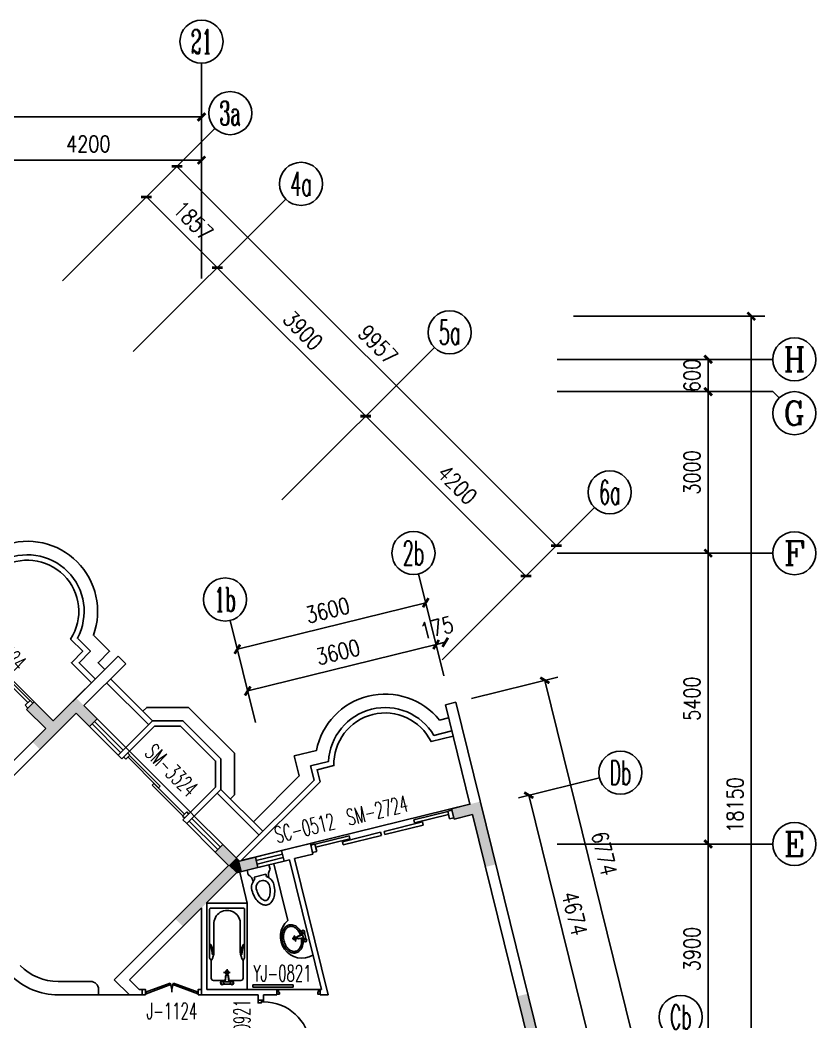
# Model space of a CAD drawing. Header units: millimetres. Extents: x 1419 to 57277, y 397 to 33224.
# Drawn here: x 42510 to 57277, y 14620 to 33224 of the extents above; entities that cross this region are included whole.
import ezdxf
from ezdxf.enums import TextEntityAlignment as Align

# ---------------------------------------------------------------- set-up
doc = ezdxf.new("R2010")
doc.units = ezdxf.units.MM
for name, color, linetype in [('AXIS', 3, 'Continuous'), ('AXIS_TEXT', 7, 'Continuous'), ('COLM', 1, 'Continuous'), ('GROUND', 2, 'Continuous'), ('PUB_WINDW', 7, 'Continuous'), ('STAIR', 2, 'Continuous'), ('WALL', 255, 'Continuous'), ('WC', 4, 'Continuous'), ('WINDOW', 2, 'Continuous'), ('WINDOW_TEXT', 7, 'Continuous')]:
    doc.layers.add(name, color=color, linetype=linetype)
doc.styles.add('_TXT', font='SIMPLEX.shx', dxfattribs={"width": 0.6})
doc.styles.add('COMPLEX', font='COMPLEX')
doc.styles.add('DIM_FONT', font='SIMPLEX', dxfattribs={"width": 0.8})
doc.styles.add('ROMANS', font='romans.shx', dxfattribs={"width": 0.7})
doc.styles.add('SIMPLEX', font='SIMPLEX.SHX')
doc.dimstyles.new('AXIS', dxfattribs={"dimtxt": 300, "dimasz": 1, "dimexe": 250, "dimexo": 300, "dimgap": 0.09, "dimtad": 1, "dimdec": 0, "dimzin": 0, "dimdsep": 46, "dimtxsty": 'DIM_FONT', "dimblk": '_DIMX', "dimcen": 0.09, "dimse1": 1, "dimse2": 1, "dimclrt": 7, "dimadec": 0, "dimazin": 0, "dimtfac": 1, "dimtdec": 0, "dimtix": 1, "dimtmove": 2, "dimatfit": 3, "dimldrblk": '_DIMX', "dimfxl": 1, "dimtolj": 1, "dimtzin": 0, "dimarcsym": 0})
doc.dimstyles.new('DIMN', dxfattribs={"dimtxt": 300, "dimasz": 1, "dimexe": 250, "dimexo": 300, "dimgap": 0.09, "dimtad": 1, "dimdec": 0, "dimzin": 0, "dimdsep": 46, "dimtxsty": 'DIM_FONT', "dimblk": '_DIMX', "dimcen": 0.09, "dimclrt": 7, "dimadec": 0, "dimazin": 0, "dimtfac": 1, "dimtdec": 0, "dimtix": 1, "dimtmove": 2, "dimatfit": 3, "dimldrblk": '_DIMX', "dimfxl": 1, "dimtolj": 1, "dimtzin": 0, "dimarcsym": 0})

# ---------------------------------------------------------------- blocks, each defined once
blk = doc.blocks.new('_DIMX')
at = {"const_width": 50}
blk.add_lwpolyline([(-70, -70), (70, 70)], dxfattribs=at)
blk = doc.blocks.new('*D74')
at = {"color": 0, "linetype": 'ByBlock', "transparency": 16777216}
for p, q in [((165600, 14000), (165600, 16950)), ((194800, 14000), (194800, 16950)), ((194799, 16700), (165601, 16700))]:
    blk.add_line(p, q, dxfattribs=at)
at = {"layer": 'DEFPOINTS', "color": 0, "linetype": 'ByBlock', "transparency": 16777216}
for p in [(165600, 16700), (165600, 13700), (194800, 13700)]:
    blk.add_point(p, dxfattribs=at)
at = {"color": 0, "linetype": 'ByBlock', "transparency": 16777216, "rotation": 180}
blk.add_blockref('_DIMX', (165600, 16700), dxfattribs=at)
at = {"color": 0, "linetype": 'ByBlock', "transparency": 16777216}
blk.add_blockref('_DIMX', (194800, 16700), dxfattribs=at)
at = {"color": 7, "linetype": 'ByBlock', "transparency": 16777216, "insert": (180200, 17000), "char_height": 300, "attachment_point": 5, "style": 'DIM_FONT'}
blk.add_mtext('\\A1;29200', dxfattribs=at)
blk = doc.blocks.new('*D44')
at = {"color": 0, "linetype": 'ByBlock', "transparency": 16777216}
for p, q in [((201700, 13000), (205250, 13000)), ((205000, 12999), (205000, -5149)), ((201700, -5150), (205250, -5150))]:
    blk.add_line(p, q, dxfattribs=at)
at = {"layer": 'DEFPOINTS', "color": 0, "linetype": 'ByBlock', "transparency": 16777216}
for p in [(201400, 13000), (201400, -5150), (205000, -5150)]:
    blk.add_point(p, dxfattribs=at)
at = {"color": 0, "linetype": 'ByBlock', "transparency": 16777216}
for p, rotation in [((205000, 13000), 90), ((205000, -5150), 270)]:
    blk.add_blockref('_DIMX', p, dxfattribs=dict(at, rotation=rotation))
at = {"color": 7, "linetype": 'ByBlock', "transparency": 16777216, "insert": (204700, 3925), "char_height": 300, "attachment_point": 5, "rotation": 90, "style": 'DIM_FONT'}
blk.add_mtext('\\A1;18150', dxfattribs=at)
blk = doc.blocks.new('*D39')
at = {"color": 0, "linetype": 'ByBlock', "transparency": 16777216}
blk.add_line((204200, 8599), (204200, 3201), dxfattribs=at)
at = {"layer": 'DEFPOINTS', "color": 0, "linetype": 'ByBlock', "transparency": 16777216}
for p in [(201400, 8600), (201400, 3200), (204200, 3200)]:
    blk.add_point(p, dxfattribs=at)
at = {"color": 0, "linetype": 'ByBlock', "transparency": 16777216}
for p, rotation in [((204200, 8600), 90), ((204200, 3200), 270)]:
    blk.add_blockref('_DIMX', p, dxfattribs=dict(at, rotation=rotation))
at = {"color": 7, "linetype": 'ByBlock', "transparency": 16777216, "insert": (203900, 5900), "char_height": 300, "attachment_point": 5, "rotation": 90, "style": 'DIM_FONT'}
blk.add_mtext('\\A1;5400', dxfattribs=at)
blk = doc.blocks.new('*D38')
at = {"color": 0, "linetype": 'ByBlock', "transparency": 16777216}
blk.add_line((200818, 8176), (197849, 11144), dxfattribs=at)
at = {"layer": 'DEFPOINTS', "color": 0, "linetype": 'ByBlock', "transparency": 16777216}
for p in [(197848, 11145), (196293, 9589), (199263, 6620)]:
    blk.add_point(p, dxfattribs=at)
at = {"color": 0, "linetype": 'ByBlock', "transparency": 16777216}
for p, rotation in [((197848, 11145), 134.9999999999997), ((200818, 8175), 314.9999999999998)]:
    blk.add_blockref('_DIMX', p, dxfattribs=dict(at, rotation=rotation))
at = {"color": 7, "linetype": 'ByBlock', "transparency": 16777216, "insert": (199545, 9872), "char_height": 300, "attachment_point": 5, "rotation": 315, "style": 'DIM_FONT'}
blk.add_mtext('\\A1;4200', dxfattribs=at)
blk = doc.blocks.new('*D37')
at = {"color": 0, "linetype": 'ByBlock', "transparency": 16777216}
blk.add_line((201383, 8742), (194344, 15781), dxfattribs=at)
at = {"layer": 'DEFPOINTS', "color": 0, "linetype": 'ByBlock', "transparency": 16777216}
for p in [(194343, 15782), (192222, 13660), (199263, 6620)]:
    blk.add_point(p, dxfattribs=at)
at = {"color": 0, "linetype": 'ByBlock', "transparency": 16777216}
for p, rotation in [((194343, 15782), 134.9999999999996), ((201384, 8741), 314.9999999999996)]:
    blk.add_blockref('_DIMX', p, dxfattribs=dict(at, rotation=rotation))
at = {"color": 7, "linetype": 'ByBlock', "transparency": 16777216, "insert": (198076, 12473), "char_height": 300, "attachment_point": 5, "rotation": 315, "style": 'DIM_FONT'}
blk.add_mtext('\\A1;9957', dxfattribs=at)
blk = doc.blocks.new('_A8JZH')
for p, q in [((-0.467, -0.056), (-0.467, -1.021)), ((-0.467, -0.056), (-0.417, -0.056)), ((-0.417, -0.056), (-0.417, -1.021)), ((-0.467, -1.021), (-0.417, -1.021))]:
    blk.add_line(p, q)
for points in [[(-0.5, -0.056), (-0.5, 0.056), (-0.444, 0.056), (-0.444, -0.006), (-0.467, -0.006), (-0.467, -0.056)], [(0.5, -0.056), (0.5, 0.056), (0.444, 0.056), (0.444, -0.011), (0.467, -0.011), (0.467, -0.056)]]:
    blk.add_lwpolyline(points, close=True)
at = {"color": 15}
blk.add_arc((-0.5, -0.056), 0.967, 274.9454, 0, dxfattribs=at)
blk = doc.blocks.new('_E4EQG')
at = {"color": 0, "linetype": 'ByBlock'}
for p, q in [((-210, 0), (-210, -84)), ((-210, 0), (210, 0)), ((210, -84), (210, 0)), ((112, -154), (-112, -154)), ((-112, -154), (-112, -200.359908)), ((112, -154), (112, -200.359908))]:
    blk.add_line(p, q, dxfattribs=at)
for points in [[(-210, -378, 0.063415), (-192.901436, -512.271956, 0.076468), (-148.492428, -615.587868, 0.107136), (-74.53782, -691.54246, 0.147373), (0, -714, 0.147373), (74.53782, -691.54246, 0.107136), (148.492428, -615.587868, 0.076468), (192.901436, -512.271956, 0.063415), (210, -378, 0.063415)], [(-126, -378, 0.063415), (-111.582296, -491.219764, 0.076468), (-77.260568, -571.06798, 0.107136), (-28.133448, -621.523672, 0.147373), (0, -630, 0.147373), (28.133448, -621.523672, 0.107136), (77.260568, -571.06798, 0.076468), (111.582296, -491.219764, 0.063415), (126, -378, 0.063415)]]:
    blk.add_lwpolyline(points, format="xyb", dxfattribs=at)
for centre, radius, start, end in [((-338.333324, -224), 189.919576, 358.337841, 47.489553), ((338.333324, -224), 189.919576, 132.510447, 181.662159), ((0, -378), 210, 122.230953, 180), ((0, -378), 126, 0, 180), ((0, -378), 210, 0, 57.769047)]:
    blk.add_arc(centre, radius, start, end, dxfattribs=at)
at = {"style": 'ROMANS', "width": 0.6, "flags": 9}
for tag in ['YSIZE', 'XSIZE']:
    blk.add_attdef(tag, (0, 0), '', height=400, rotation=0.5, dxfattribs=at)
blk = doc.blocks.new('_E9UKO')
for p, q in [((-60, 197), (60, 197)), ((-60, 155), (60, 155)), ((59, 0), (-54, 0)), ((-25, 62), (-35, 155)), ((-20, 63), (-30, 155)), ((0, -52), (0, 49)), ((20, 63), (30, 155)), ((25, 62), (35, 155))]:
    blk.add_line(p, q)
for points in [[(-34, 147, 0.047489), (-104, 134, 0.082314), (-186, 94, 0.106842), (-247, 28, 0.13438), (-267, -45, 0.13438), (-247, -117, 0.106842), (-186, -183, 0.082314), (-104, -223, 0.07067), (0, -238, 0.07067), (104, -223, 0.082314), (186, -183, 0.106842), (247, -117, 0.13438), (267, -45, 0.13438)], [(-31, 117, 0.047962), (-95, 105, 0.082314), (-169, 70, 0.106842), (-222, 13, 0.13438), (-237, -45, 0.13438), (-222, -102, 0.106842), (-169, -159, 0.082314), (-95, -194, 0.07067), (0, -208, 0.07067), (95, -194, 0.082314), (169, -159, 0.106842), (222, -102, 0.13438), (237, -45, 0.13438)], [(237, -45, 0.13438), (222, 13, 0.106842), (169, 70, 0.082314), (95, 105, 0.047923), (31, 117, 0.048274)], [(267, -45, 0.13438), (247, 28, 0.106842), (186, 94, 0.082314), (104, 134, 0.047453), (34, 147, 0.048274)]]:
    blk.add_lwpolyline(points, format="xyb")
for centre, radius in [((-81, 176), 30.2), ((-81, 176), 23.5), ((81, 176), 30.2), ((81, 176), 23.5), ((0, 0), 29.7)]:
    blk.add_circle(centre, radius)
for radius in [24.8, 19.8]:
    blk.add_arc((0, 63), radius, 180, 0)
at = {"style": 'DIM_FONT', "width": 0.8, "flags": 9}
for tag in ['XSIZE', 'YSIZE']:
    blk.add_attdef(tag, (0, 0), '', height=0.5, dxfattribs=at)
blk = doc.blocks.new('_A2FPW')
for p, q in [((-0.4697, 0.0268), (-0.5, 0.0268)), ((-0.4697, 0.0268), (-0.4697, -0.0268)), ((-0.4697, 0.0253), (-0.2292, 0.0253)), ((-0.4697, 0.0031), (-0.2292, 0.0031)), ((-0.2292, 0.0031), (-0.2292, 0.0253)), ((0.2292, 0.0031), (0.2292, 0.0253)), ((0.4697, 0.0253), (0.2292, 0.0253)), ((0.4697, 0.0031), (0.2292, 0.0031)), ((0.4697, 0.0268), (0.5, 0.0268)), ((0.4697, 0.0268), (0.4697, -0.0268)), ((-0.4697, -0.0268), (-0.5, -0.0268)), ((-0.0125, -0.0031), (-0.2833, -0.0031)), ((-0.2833, -0.0253), (-0.2833, -0.0031)), ((-0.0125, -0.0253), (-0.2833, -0.0253)), ((-0.0125, -0.0253), (-0.0125, -0.0031)), ((0.0125, -0.0031), (0.2833, -0.0031)), ((0.0125, -0.0253), (0.0125, -0.0031)), ((0.0125, -0.0253), (0.2833, -0.0253)), ((0.2833, -0.0253), (0.2833, -0.0031)), ((0.4697, -0.0268), (0.5, -0.0268))]:
    blk.add_line(p, q)
blk = doc.blocks.new('_WBLK')
for p, q in [((-0.5, 0.5), (0.5, 0.5)), ((0.5, 0.167), (-0.5, 0.167)), ((0.5, -0.167), (-0.5, -0.167)), ((-0.5, -0.5), (0.5, -0.5))]:
    blk.add_line(p, q)
at = {"style": 'SIMPLEX', "flags": 9}
blk.add_attdef('A', text='', height=1, dxfattribs=at).set_placement((0, 1.5), align=Align.MIDDLE)
blk = doc.blocks.new('*D36')
at = {"color": 0, "linetype": 'ByBlock', "transparency": 16777216}
blk.add_line((204200, 3199), (204200, -699), dxfattribs=at)
at = {"layer": 'DEFPOINTS', "color": 0, "linetype": 'ByBlock', "transparency": 16777216}
for p in [(201400, 3200), (201400, -700), (204200, -700)]:
    blk.add_point(p, dxfattribs=at)
at = {"color": 0, "linetype": 'ByBlock', "transparency": 16777216}
for p, rotation in [((204200, 3200), 90), ((204200, -700), 270)]:
    blk.add_blockref('_DIMX', p, dxfattribs=dict(at, rotation=rotation))
at = {"color": 7, "linetype": 'ByBlock', "transparency": 16777216, "insert": (203900, 1250), "char_height": 300, "attachment_point": 5, "rotation": 90, "style": 'DIM_FONT'}
blk.add_mtext('\\A1;3900', dxfattribs=at)
blk = doc.blocks.new('*D35')
at = {"color": 0, "linetype": 'ByBlock', "transparency": 16777216}
for p, q in [((199811, 5904), (201413, 6300)), ((201170, 6239), (202793, -336)), ((201434, -672), (203036, -277))]:
    blk.add_line(p, q, dxfattribs=at)
at = {"layer": 'DEFPOINTS', "color": 0, "linetype": 'ByBlock', "transparency": 16777216}
for p in [(199519, 5833), (202793, -336), (201143, -744)]:
    blk.add_point(p, dxfattribs=at)
at = {"color": 0, "linetype": 'ByBlock', "transparency": 16777216}
for p, rotation in [((201170, 6240), 103.8666614045667), ((202793, -336), 283.8666614045666)]:
    blk.add_blockref('_DIMX', p, dxfattribs=dict(at, rotation=rotation))
at = {"color": 7, "linetype": 'ByBlock', "transparency": 16777216, "insert": (202273, 3024), "char_height": 300, "attachment_point": 5, "rotation": 283.8667, "style": 'DIM_FONT'}
blk.add_mtext('\\A1;6774', dxfattribs=at)
blk = doc.blocks.new('*D34')
at = {"color": 0, "linetype": 'ByBlock', "transparency": 16777216}
blk.add_line((200873, 4106), (201992, -430), dxfattribs=at)
at = {"layer": 'DEFPOINTS', "color": 0, "linetype": 'ByBlock', "transparency": 16777216}
for p in [(200678, 4059), (201798, -479), (201993, -431)]:
    blk.add_point(p, dxfattribs=at)
at = {"color": 0, "linetype": 'ByBlock', "transparency": 16777216}
for p, rotation in [((200872, 4107), 103.8666614045667), ((201993, -431), 283.8666614045666)]:
    blk.add_blockref('_DIMX', p, dxfattribs=dict(at, rotation=rotation))
at = {"color": 7, "linetype": 'ByBlock', "transparency": 16777216, "insert": (201724, 1910), "char_height": 300, "attachment_point": 5, "rotation": 283.8667, "style": 'DIM_FONT'}
blk.add_mtext('\\A1;4674', dxfattribs=at)
blk = doc.blocks.new('_AXISO')
blk.add_circle((0, 0), 0.5)
at = {"layer": 'AXIS_TEXT', "style": 'COMPLEX', "width": 1.041667}
blk.add_attdef('A', text='', height=0.56, dxfattribs=at).set_placement((-0.25, -0.28), (0.25, -0.28), align=Align.FIT)
blk = doc.blocks.new('*D32')
at = {"color": 0, "linetype": 'ByBlock', "transparency": 16777216}
blk.add_line((197848, 11146), (195091, 13902), dxfattribs=at)
at = {"layer": 'DEFPOINTS', "color": 0, "linetype": 'ByBlock', "transparency": 16777216}
for p in [(195091, 13903), (193535, 12347), (196293, 9589)]:
    blk.add_point(p, dxfattribs=at)
at = {"color": 0, "linetype": 'ByBlock', "transparency": 16777216}
for p, rotation in [((195091, 13903), 134.9999999999999), ((197848, 11145), 314.9999999999998)]:
    blk.add_blockref('_DIMX', p, dxfattribs=dict(at, rotation=rotation))
at = {"color": 7, "linetype": 'ByBlock', "transparency": 16777216, "insert": (196682, 12736), "char_height": 300, "attachment_point": 5, "rotation": 315, "style": 'DIM_FONT'}
blk.add_mtext('\\A1;3900', dxfattribs=at)
blk = doc.blocks.new('*D31')
at = {"color": 0, "linetype": 'ByBlock', "transparency": 16777216}
blk.add_line((194799, 15900), (190601, 15900), dxfattribs=at)
at = {"layer": 'DEFPOINTS', "color": 0, "linetype": 'ByBlock', "transparency": 16777216}
for p in [(190600, 15900), (190600, 13700), (194800, 13700)]:
    blk.add_point(p, dxfattribs=at)
at = {"color": 0, "linetype": 'ByBlock', "transparency": 16777216, "rotation": 180}
blk.add_blockref('_DIMX', (190600, 15900), dxfattribs=at)
at = {"color": 0, "linetype": 'ByBlock', "transparency": 16777216}
blk.add_blockref('_DIMX', (194800, 15900), dxfattribs=at)
at = {"color": 7, "linetype": 'ByBlock', "transparency": 16777216, "insert": (192700, 16200), "char_height": 300, "attachment_point": 5, "style": 'DIM_FONT'}
blk.add_mtext('\\A1;4200', dxfattribs=at)
blk = doc.blocks.new('*D30')
at = {"color": 0, "linetype": 'ByBlock', "transparency": 16777216}
for p, q in [((204200, 12201), (204200, 12202)), ((204200, 12200), (204200, 11600)), ((204200, 11599), (204200, 11598))]:
    blk.add_line(p, q, dxfattribs=at)
at = {"layer": 'DEFPOINTS', "color": 0, "linetype": 'ByBlock', "transparency": 16777216}
for p in [(201400, 12200), (201400, 11600), (204200, 11600)]:
    blk.add_point(p, dxfattribs=at)
at = {"color": 0, "linetype": 'ByBlock', "transparency": 16777216}
for p, rotation in [((204200, 12200), 270), ((204200, 11600), 90)]:
    blk.add_blockref('_DIMX', p, dxfattribs=dict(at, rotation=rotation))
at = {"color": 7, "linetype": 'ByBlock', "transparency": 16777216, "insert": (203900, 11900), "char_height": 300, "attachment_point": 5, "rotation": 90, "style": 'DIM_FONT'}
blk.add_mtext('\\A1;600', dxfattribs=at)
blk = doc.blocks.new('*D29')
at = {"color": 0, "linetype": 'ByBlock', "transparency": 16777216}
blk.add_line((204200, 11599), (204200, 8601), dxfattribs=at)
at = {"layer": 'DEFPOINTS', "color": 0, "linetype": 'ByBlock', "transparency": 16777216}
for p in [(201400, 11600), (201400, 8600), (204200, 8600)]:
    blk.add_point(p, dxfattribs=at)
at = {"color": 0, "linetype": 'ByBlock', "transparency": 16777216}
for p, rotation in [((204200, 11600), 90), ((204200, 8600), 270)]:
    blk.add_blockref('_DIMX', p, dxfattribs=dict(at, rotation=rotation))
at = {"color": 7, "linetype": 'ByBlock', "transparency": 16777216, "insert": (203900, 10100), "char_height": 300, "attachment_point": 5, "rotation": 90, "style": 'DIM_FONT'}
blk.add_mtext('\\A1;3000', dxfattribs=at)
blk = doc.blocks.new('_E24RWQ')
for p, q in [((373, 374), (373, 262)), ((308, 316), (433, 316)), ((348, 247), (336, 144)), ((353, 246), (341, 144)), ((397, 246), (409, 144)), ((402, 247), (414, 144)), ((441, 144), (309, 144)), ((441, 97), (309, 97))]:
    blk.add_line(p, q)
for points in [[(0, 20), (0, 1580, -0.414214), (20, 1600), (730, 1600, -0.414214), (750, 1580), (750, 20, -0.414214), (730, 0), (20, 0, -0.414214)], [(62, 832), (72, 832, -0.162374), (112, 654), (100, 654, 0.062737)], [(688, 832), (678, 832, 0.162374), (638, 654), (650, 654, -0.062737)]]:
    blk.add_lwpolyline(points, format="xyb", close=True)
for points in [[(80, 540, -0.082476), (50, 589), (50, 1492, -0.414214), (70, 1512), (680, 1512, -0.414214), (700, 1492), (700, 589, -0.082476), (670, 540)], [(130, 700), (130, 1207, -1.063902), (620, 1207), (620, 700, 0.151369), (670, 540), (670, 208, -0.414214), (630, 168), (411, 168, -0.434788)], [(339, 168), (120, 168, -0.414214), (80, 208), (80, 540, 0.151369), (130, 700)]]:
    blk.add_lwpolyline(points, format="xyb")
for centre, radius in [((373, 316), 33), ((285, 120), 33.5), ((285, 120), 26.1), ((465, 120), 33.5), ((465, 120), 26.1)]:
    blk.add_circle(centre, radius)
for radius in [27.5, 22]:
    blk.add_arc((375, 246), radius, 0, 180)
at = {"style": 'DIM_FONT', "width": 0.8, "flags": 9}
for tag in ['XSIZE', 'YSIZE']:
    blk.add_attdef(tag, (0, 0), '', height=0.5, dxfattribs=at)
blk = doc.blocks.new('_A10ZRS')
for p, q in [((-1.058, -0.119), (-0.125, -0.119)), ((-1.058, -0.169), (-1.058, -0.119)), ((-1.058, -0.169), (-0.125, -0.169)), ((-0.125, -0.169), (-0.125, -0.119))]:
    blk.add_line(p, q)
for points in [[(-0.467, 0.006), (-0.467, -0.044), (-0.5, -0.044), (-0.5, 0.044), (-0.444, 0.044), (-0.444, 0.006)], [(0.467, -0.044), (0.5, -0.044), (0.5, 0.044), (0.444, 0.044), (0.444, 0), (0.467, 0)]]:
    blk.add_lwpolyline(points, close=True)
blk = doc.blocks.new('_A7AQI')
for p, q in [((-0.027, 0.152), (-0.445, 0)), ((-0.436, -0.026), (-0.445, 0)), ((-0.018, 0.127), (-0.436, -0.026)), ((-0.018, 0.127), (-0.027, 0.152)), ((0.018, 0.127), (0.027, 0.152)), ((0.018, 0.127), (0.436, -0.026)), ((0.027, 0.152), (0.445, 0)), ((0.436, -0.026), (0.445, 0))]:
    blk.add_line(p, q)
for points in [[(-0.5, 0.045), (-0.445, 0.045), (-0.445, -0.045), (-0.5, -0.045)], [(0.5, 0.045), (0.445, 0.045), (0.445, -0.045), (0.5, -0.045)]]:
    blk.add_lwpolyline(points, close=True)
for centre, start, end in [((-0.445, 0), 0, 20), ((0.445, 0), 160, 180)]:
    blk.add_arc(centre, 0.445, start, end)
blk = doc.blocks.new('*D28')
at = {"color": 0, "linetype": 'ByBlock', "transparency": 16777216}
blk.add_line((199151, 6904), (195658, 6042), dxfattribs=at)
at = {"layer": 'DEFPOINTS', "color": 0, "linetype": 'ByBlock', "transparency": 16777216}
for p in [(199296, 6322), (195657, 6042), (195800, 5459)]:
    blk.add_point(p, dxfattribs=at)
at = {"color": 0, "linetype": 'ByBlock', "transparency": 16777216}
for p, rotation in [((199152, 6905), 13.86666140456659), ((195657, 6042), 193.8666614045666)]:
    blk.add_blockref('_DIMX', p, dxfattribs=dict(at, rotation=rotation))
at = {"color": 7, "linetype": 'ByBlock', "transparency": 16777216, "insert": (197332, 6764), "char_height": 300, "attachment_point": 5, "rotation": 13.8667, "style": 'DIM_FONT'}
blk.add_mtext('\\A1;3600', dxfattribs=at)
blk = doc.blocks.new('*D27')
at = {"color": 0, "linetype": 'ByBlock', "transparency": 16777216}
blk.add_line((198959, 7681), (195466, 6819), dxfattribs=at)
at = {"layer": 'DEFPOINTS', "color": 0, "linetype": 'ByBlock', "transparency": 16777216}
for p in [(195465, 6818), (199296, 6322), (195800, 5459)]:
    blk.add_point(p, dxfattribs=at)
at = {"color": 0, "linetype": 'ByBlock', "transparency": 16777216}
for p, rotation in [((198960, 7681), 13.86666140456659), ((195465, 6818), 193.8666614045666)]:
    blk.add_blockref('_DIMX', p, dxfattribs=dict(at, rotation=rotation))
at = {"color": 7, "linetype": 'ByBlock', "transparency": 16777216, "insert": (197141, 7541), "char_height": 300, "attachment_point": 5, "rotation": 13.8667, "style": 'DIM_FONT'}
blk.add_mtext('\\A1;3600', dxfattribs=at)
blk = doc.blocks.new('_AXISO2')
blk.add_line((0.354, 0.146), (0.5, 0))
blk.add_circle((0, 0.5), 0.5)
at = {"layer": 'AXIS_TEXT', "style": 'COMPLEX', "width": 1.041667}
blk.add_attdef('A', text='', height=0.56, dxfattribs=at).set_placement((-0.25, 0.22), (0.25, 0.22), align=Align.FIT)
blk = doc.blocks.new('_A4MFG')
for p, q in [((-0.4697, 0.0268), (-0.5, 0.0268)), ((-0.4697, 0.0268), (-0.4697, -0.0268)), ((-0.4697, 0.0253), (-0.2292, 0.0253)), ((-0.4697, 0.0031), (-0.2292, 0.0031)), ((-0.2292, 0.0031), (-0.2292, 0.0253)), ((0.2292, 0.0031), (0.2292, 0.0253)), ((0.4697, 0.0253), (0.2292, 0.0253)), ((0.4697, 0.0031), (0.2292, 0.0031)), ((0.4697, 0.0268), (0.5, 0.0268)), ((0.4697, 0.0268), (0.4697, -0.0268)), ((-0.4697, -0.0268), (-0.5, -0.0268)), ((-0.0125, -0.0031), (-0.2833, -0.0031)), ((-0.2833, -0.0253), (-0.2833, -0.0031)), ((-0.0125, -0.0253), (-0.2833, -0.0253)), ((-0.0125, -0.0253), (-0.0125, -0.0031)), ((0.0125, -0.0031), (0.2833, -0.0031)), ((0.0125, -0.0253), (0.0125, -0.0031)), ((0.0125, -0.0253), (0.2833, -0.0253)), ((0.2833, -0.0253), (0.2833, -0.0031)), ((0.4697, -0.0268), (0.5, -0.0268))]:
    blk.add_line(p, q)
blk = doc.blocks.new('*D81')
at = {"color": 0, "linetype": 'ByBlock', "transparency": 16777216}
blk.add_line((195090, 13903), (193778, 15215), dxfattribs=at)
at = {"layer": 'DEFPOINTS', "color": 0, "linetype": 'ByBlock', "transparency": 16777216}
for p in [(193777, 15216), (192222, 13660), (193535, 12347)]:
    blk.add_point(p, dxfattribs=at)
at = {"color": 0, "linetype": 'ByBlock', "transparency": 16777216}
for p, rotation in [((193777, 15216), 134.9999999999999), ((195091, 13903), 314.9999999999998)]:
    blk.add_blockref('_DIMX', p, dxfattribs=dict(at, rotation=rotation))
at = {"color": 7, "linetype": 'ByBlock', "transparency": 16777216, "insert": (194646, 14772), "char_height": 300, "attachment_point": 5, "rotation": 315, "style": 'DIM_FONT'}
blk.add_mtext('\\A1;1857', dxfattribs=at)
blk = doc.blocks.new('*D86')
at = {"color": 0, "linetype": 'ByBlock', "transparency": 16777216}
for p, q in [((199151, 6904), (199150, 6904)), ((199322, 6946), (199152, 6905)), ((199323, 6947), (199324, 6947))]:
    blk.add_line(p, q, dxfattribs=at)
at = {"layer": 'DEFPOINTS', "color": 0, "linetype": 'ByBlock', "transparency": 16777216}
for p in [(199152, 6905), (199465, 6364), (199296, 6322)]:
    blk.add_point(p, dxfattribs=at)
at = {"color": 0, "linetype": 'ByBlock', "transparency": 16777216}
for p, rotation in [((199152, 6905), 13.86666140456992), ((199322, 6946), 193.8666614045699)]:
    blk.add_blockref('_DIMX', p, dxfattribs=dict(at, rotation=rotation))
at = {"color": 7, "linetype": 'ByBlock', "transparency": 16777216, "insert": (199165, 7217), "char_height": 300, "attachment_point": 5, "rotation": 13.8667, "style": 'DIM_FONT'}
blk.add_mtext('\\A1;175', dxfattribs=at)
blk = doc.blocks.new('_A3NVC')
for p, q in [((-0.467, 0.033), (-0.5, 0.033)), ((-0.467, -0.033), (-0.467, 0.033)), ((-0.467, 0.029), (0.038, 0.029)), ((-0.467, 0.002), (0.038, 0.002)), ((0.038, 0.002), (0.038, 0.029)), ((0.467, -0.033), (0.467, 0.033)), ((0.467, 0.033), (0.5, 0.033)), ((-0.467, -0.033), (-0.5, -0.033)), ((0.467, -0.002), (-0.038, -0.002)), ((-0.038, -0.002), (-0.038, -0.029)), ((0.467, -0.029), (-0.038, -0.029)), ((0.467, -0.033), (0.5, -0.033))]:
    blk.add_line(p, q)
blk = doc.blocks.new('1T4F62')
at = {"layer": 'AXIS'}
for p, q in [((29100, 4000), (29100, 0)), ((29350.1, 2788.9), (26521.7, -39.5)), ((30663.4, 1475.6), (27835, -1352.9)), ((33421.2, -1282.1), (30592.7, -4110.6)), ((39700, -1500), (35700, -1500)), ((39700, -2100), (35700, -2100)), ((36391, -4252), (33562.6, -7080.4)), ((39700, -5100), (35700, -5100)), ((33128.2, -5484.8), (33595.6, -7378)), ((29633.1, -6347.6), (30100.5, -8240.8)), ((36483.1, -9269.9), (34978.3, -9641.4)), ((39700, -10500), (35700, -10500))]:
    blk.add_line(p, q, dxfattribs=at)
at = {"layer": 'COLM'}
for points in [[(26774.4, -7787.5), (26915.8, -7928.9), (25961.2, -8600.7), (26102.6, -8742.1)], [(26208.7, -8353.2), (26350.1, -8211.8), (25855.1, -7999.7), (25996.5, -7858.2)], [(27021.8, -8317.9), (27163.3, -8176.4), (26774.4, -8070.4), (26915.8, -7928.9)], [(33740.8, -9843.8), (33788.7, -10038), (34080.6, -9760), (34128.5, -9954.1)], [(34274.7, -9712), (34080.6, -9760), (34562.3, -10877.1), (34368.2, -10925)], [(29355.3, -10651.3), (29602.8, -10898.8), (29496.7, -10509.9), (29744.2, -10757.4)], [(29676, -10967), (29802.8, -10816), (29602.8, -10898.8), (29744.2, -10757.4)], [(30100.1, -10742.6), (30148, -10936.8), (29802.8, -10816), (29850.7, -11010.1)], [(28612.8, -11888.7), (28754.3, -12030.2), (29602.8, -10898.8), (29749.2, -11035.2)], [(29749.2, -11035.2), (29850.7, -11010.1), (29676, -10967), (29802.8, -10816)], [(35155.3, -13278.9), (34961.1, -13326.8), (35442.8, -14443.9), (35248.7, -14491.9)]]:
    blk.add_solid(points, dxfattribs=at)
at = {"layer": 'GROUND'}
blk.add_line((31300, -13200), (30500, -13200), dxfattribs=at)
at = {"layer": 'STAIR'}
for points in [[(25000, -4528.2), (25428.8, -4957, -0.6367145), (27094.6, -6622.9), (27393.1, -6921.3), (27180.9, -7133.5), (27304.7, -7257.2)], [(25000, -4881.8), (25373.4, -5255.2, -0.745356), (26796.4, -6678.2), (27039.5, -6921.3), (26827.4, -7133.5), (27127.9, -7434)], [(30062.4, -10085.6), (30912.5, -9235.5), (30821.1, -8865.1), (31230.9, -8763.9, -0.6367145), (33518.1, -8199.3), (33685.1, -8158.1)], [(29744.2, -10757.4), (31189.1, -9312.5), (31123.7, -9047.9), (31457.5, -8965.5, -0.745356), (33411.3, -8483.2), (33745, -8400.8)]]:
    blk.add_lwpolyline(points, format="xyb", dxfattribs=at)
for points in [[(25000, -5023.2), (25357.5, -5380.7, -0.8075729), (26670.9, -6694.1), (26898.1, -6921.3), (26686, -7133.5), (27057.2, -7504.7), (26350.1, -8211.8), (23733.8, -5595.5), (24129.3, -5200), (25000, -5200)], [(29835, -10808), (31299.7, -9343.3), (31244.8, -9121), (31556.7, -9044, -0.8075729), (33360, -8598.8), (33769, -8497.9), (34080.6, -9760)]]:
    blk.add_lwpolyline(points, format="xyb", close=True, dxfattribs=at)
for points in [[(28011.8, -8035), (28085, -7961.8), (28857.8, -7961.8), (29711.4, -8815.3), (29711.4, -9588.1), (29638.1, -9661.4)], [(27693.6, -8706.8), (28188.6, -8211.8), (28754.3, -8211.8), (29461.4, -8918.9), (29461.4, -9484.6), (28966.4, -9979.6)], [(27764.3, -8777.5), (28230, -8311.8), (28712.8, -8311.8), (29361.4, -8960.3), (29361.4, -9443.2), (28895.7, -9908.8)]]:
    blk.add_lwpolyline(points, dxfattribs=at)
at = {"layer": 'WALL'}
for p, q in [((27552.2, -7009.7), (26350.1, -8211.8)), ((27693.6, -7151.1), (27552.2, -7009.7)), ((26915.8, -7928.9), (27693.6, -7151.1)), ((25855.1, -7999.7), (25996.5, -7858.2)), ((26350.1, -8211.8), (25996.5, -7858.2)), ((27163.3, -8176.4), (26915.8, -7928.9)), ((33625.2, -7915.3), (33819.4, -7867.4)), ((34080.6, -9760), (33625.2, -7915.3)), ((35442.8, -14443.9), (33819.4, -7867.4)), ((21100, -13744.7), (26774.4, -8070.4)), ((25855.1, -7999.7), (26208.7, -8353.2)), ((26774.4, -8070.4), (27021.8, -8317.9)), ((27021.8, -8317.9), (27163.3, -8176.4)), ((26208.7, -8353.2), (21471.1, -13090.8)), ((33740.8, -9843.8), (34080.6, -9760)), ((33788.7, -10038), (33740.8, -9843.8)), ((33788.7, -10038), (34128.5, -9954.1)), ((35200.7, -14297.7), (34128.5, -9954.1)), ((29355.3, -10651.3), (29496.7, -10509.9)), ((29802.8, -10816), (29496.7, -10509.9)), ((30585.5, -10622.8), (31119.5, -10490.9)), ((31167.4, -10685.1), (31119.5, -10490.9)), ((29355.3, -10651.3), (29602.8, -10898.8)), ((29802.8, -10816), (30100.1, -10742.6)), ((30148, -10936.8), (30100.1, -10742.6)), ((30633.4, -10816.9), (30585.5, -10622.8)), ((30827.6, -10769), (31167.4, -10685.1)), ((31452.4, -13300), (30827.6, -10769)), ((29602.8, -10898.8), (27481.5, -13020.1)), ((29749.2, -11035.2), (30148, -10936.8)), ((30633.4, -10816.9), (30730.5, -10793)), ((31324.7, -13200), (30730.5, -10793)), ((29200, -11584.4), (29749.2, -11035.2)), ((27764.3, -13020.1), (29100, -11684.4)), ((29100, -11684.4), (29100, -13200)), ((29200, -13200), (29200, -11584.4)), ((27481.5, -13020.1), (27761.3, -13300)), ((27944.2, -13200), (27764.3, -13020.1)), ((28000, -13200), (27944.2, -13200)), ((28000, -13200), (28000, -13300)), ((29100, -13200), (29100, -13300)), ((30500, -13200), (29200, -13200)), ((30500, -13300), (30500, -13200)), ((31324.7, -13200), (31300, -13200)), ((31300, -13300), (31300, -13200)), ((27761.3, -13300), (28000, -13300)), ((29100, -13300), (30150, -13300)), ((30150, -13300), (30150, -13400)), ((30250, -13400), (30250, -13300)), ((30500, -13300), (30250, -13300)), ((31452.4, -13300), (31300, -13300)), ((30150, -13400), (30250, -13400))]:
    blk.add_line(p, q, dxfattribs=at)
at = {"layer": 'WC'}
for p, q in [((29950, -11595.1), (29808.2, -11020.6)), ((29950, -11620), (29950, -11595.1))]:
    blk.add_line(p, q, dxfattribs=at)
blk.add_lwpolyline([(30439.3, -10864.9), (30699.2, -11918, 0.9106189), (31167.3, -12562.5, 0.9106189)], format="xyb", dxfattribs=at)
at = {"layer": 'WINDOW'}
for p, q in [((28188.6, -8211.8), (27410.7, -7434)), ((28117.9, -8282.5), (27340, -7504.7)), ((27693.6, -8706.8), (27552.2, -8848.2)), ((27764.3, -8777.5), (27693.6, -8706.8)), ((27552.2, -8848.2), (27622.9, -8918.9)), ((27622.9, -8918.9), (27764.3, -8777.5)), ((27764.3, -8777.5), (28895.7, -9908.8)), ((29461.4, -9484.6), (30239.2, -10262.4)), ((29390.6, -9555.3), (30168.5, -10333.1)), ((28754.3, -10050.3), (28895.7, -9908.8)), ((28966.4, -9979.6), (28825, -10121)), ((28966.4, -9979.6), (28895.7, -9908.8)), ((28754.3, -10050.3), (28825, -10121)), ((26440.6, -13050), (27040.6, -13050)), ((27190.6, -13200), (27190.6, -13300)), ((26440.6, -13300), (27761.3, -13300))]:
    blk.add_line(p, q, dxfattribs=at)
for centre, radius, start, end in [((26440.6, -12050), 1000, 225, 270), ((26440.6, -12050), 1250, 225, 270), ((27040.6, -13200), 150, 360, 90)]:
    blk.add_arc(centre, radius, start, end, dxfattribs=at)
at = {"layer": 'AXIS'}
ref = blk.add_blockref('_AXISO', (29100, 4400), dxfattribs=dict(at, xscale=800.0000000000003, yscale=800.0000000000003, zscale=800.0000000000003))
ref.add_attrib('A', '21', dxfattribs={"layer": '0', "color": 7, "height": 448, "style": 'COMPLEX', "width": 0.646552}).set_placement((28900, 4176), (29300, 4176), align=Align.FIT)
ref = blk.add_blockref('_AXISO', (29632.9, 3071.8), dxfattribs=dict(at, xscale=800.0000000000003, yscale=800.0000000000003, zscale=800.0000000000003))
ref.add_attrib('A', '3a', dxfattribs={"layer": '0', "color": 7, "height": 448, "style": 'COMPLEX', "width": 0.551471}).set_placement((29432.9, 2847.8), (29832.9, 2847.8), align=Align.FIT)
ref = blk.add_blockref('_AXISO', (30946.3, 1758.4), dxfattribs=dict(at, xscale=800.0000000000003, yscale=800.0000000000003, zscale=800.0000000000003))
ref.add_attrib('A', '4a', dxfattribs={"layer": '0', "color": 7, "height": 448, "style": 'COMPLEX', "width": 0.520833}).set_placement((30746.3, 1534.4), (31146.3, 1534.4), align=Align.FIT)
ref = blk.add_blockref('_AXISO', (33704, -999.3), dxfattribs=dict(at, xscale=800.0000000000003, yscale=800.0000000000003, zscale=800.0000000000003))
ref.add_attrib('A', '5a', dxfattribs={"layer": '0', "color": 7, "height": 448, "style": 'COMPLEX', "width": 0.535714}).set_placement((33504, -1223.3), (33904, -1223.3), align=Align.FIT)
ref = blk.add_blockref('_AXISO', (40100, -1500), dxfattribs=dict(at, xscale=800.0000000000003, yscale=800.0000000000003, zscale=800.0000000000003))
ref.add_attrib('A', 'H', dxfattribs={"layer": '0', "color": 7, "height": 448, "style": 'COMPLEX', "width": 0.9375}).set_placement((39900, -1724), (40300, -1724), align=Align.FIT)
ref = blk.add_blockref('_AXISO2', (40100, -2100), dxfattribs=dict(at, xscale=800.0000000000003, yscale=800.0000000000003, zscale=800.0000000000003, rotation=180))
ref.add_attrib('A', 'G', dxfattribs={"layer": '0', "color": 7, "height": 448, "style": 'COMPLEX', "width": 1.041667}).set_placement((39900, -2724), (40300, -2724), align=Align.FIT)
ref = blk.add_blockref('_AXISO', (36673.8, -3969.1), dxfattribs=dict(at, xscale=800.0000000000003, yscale=800.0000000000003, zscale=800.0000000000003))
ref.add_attrib('A', '6a', dxfattribs={"layer": '0', "color": 7, "height": 448, "style": 'COMPLEX', "width": 0.535714}).set_placement((36473.8, -4193.1), (36873.8, -4193.1), align=Align.FIT)
ref = blk.add_blockref('_AXISO', (33032.4, -5096.5), dxfattribs=dict(at, xscale=800, yscale=800, zscale=800))
ref.add_attrib('A', '2b', dxfattribs={"layer": '0', "color": 7, "height": 448, "style": 'COMPLEX', "width": 0.520833}).set_placement((32832.4, -5320.5), (33232.4, -5320.5), align=Align.FIT)
ref = blk.add_blockref('_AXISO', (40100, -5100), dxfattribs=dict(at, xscale=800.0000000000003, yscale=800.0000000000003, zscale=800.0000000000003))
ref.add_attrib('A', 'F', dxfattribs={"layer": '0', "color": 7, "height": 448, "style": 'COMPLEX', "width": 1.171875}).set_placement((39900, -5324), (40300, -5324), align=Align.FIT)
ref = blk.add_blockref('_AXISO', (29537.3, -5959.2), dxfattribs=dict(at, xscale=800, yscale=800, zscale=800))
ref.add_attrib('A', '1b', dxfattribs={"layer": '0', "color": 7, "height": 448, "style": 'COMPLEX', "width": 0.604839}).set_placement((29337.3, -6183.2), (29737.3, -6183.2), align=Align.FIT)
ref = blk.add_blockref('_AXISO', (36871.5, -9174), dxfattribs=dict(at, xscale=800.0000000000003, yscale=800.0000000000003, zscale=800.0000000000003))
ref.add_attrib('A', 'Db', dxfattribs={"layer": '0', "color": 7, "height": 448, "style": 'COMPLEX', "width": 0.493421}).set_placement((36671.5, -9398), (37071.5, -9398), align=Align.FIT)
ref = blk.add_blockref('_AXISO', (40100, -10500), dxfattribs=dict(at, xscale=800.0000000000003, yscale=800.0000000000003, zscale=800.0000000000003))
ref.add_attrib('A', 'E', dxfattribs={"layer": '0', "color": 7, "height": 448, "style": 'COMPLEX', "width": 1.171875}).set_placement((39900, -10724), (40300, -10724), align=Align.FIT)
ref = blk.add_blockref('_AXISO', (37991.7, -13711.7), dxfattribs=dict(at, xscale=800.0000000000003, yscale=800.0000000000003, zscale=800.0000000000003))
ref.add_attrib('A', 'Cb', dxfattribs={"layer": '0', "color": 7, "height": 448, "style": 'COMPLEX', "width": 0.506757}).set_placement((37791.7, -13935.7), (38191.7, -13935.7), align=Align.FIT)
at = {"layer": 'WC', "xscale": -1, "rotation": 13.86666141096875}
blk.add_blockref('_E4EQG', (30148, -10936.8), dxfattribs=at)
at = {"layer": 'WC'}
blk.add_blockref('_E24RWQ', (29200, -13200), dxfattribs=at)
at = {"layer": 'WC', "rotation": 283.866661404562}
blk.add_blockref('_E9UKO', (30832.8, -12250.6), dxfattribs=at)
at = {"layer": 'WINDOW'}
ref = blk.add_blockref('_A2FPW', (25077.3, -7080.4), dxfattribs=dict(at, xscale=-2400, yscale=2400, zscale=2400, rotation=315))
ref.add_attrib('A', 'SM-2424', dxfattribs={"layer": '0', "height": 300, "rotation": 315, "style": '_TXT', "width": 0.6, "flags": 8}).set_placement((25360.1, -6797.6), align=Align.MIDDLE)
at = {"layer": 'WINDOW', "xscale": -750, "yscale": 200, "zscale": 750, "rotation": 315}
for p in [(27357.7, -8512.3), (29160.8, -10315.4)]:
    blk.add_blockref('_WBLK', p, dxfattribs=at)
at = {"layer": 'WINDOW'}
ref = blk.add_blockref('_A3NVC', (28259.3, -9413.9), dxfattribs=dict(at, xscale=1600, yscale=1600, zscale=1600, rotation=315))
ref.add_attrib('A', 'SM-3324', dxfattribs={"layer": 'WINDOW_TEXT', "height": 300, "rotation": 315, "style": '_TXT', "width": 0.6, "flags": 8}).set_placement((28542.1, -9131), align=Align.MIDDLE)
ref = blk.add_blockref('_A4MFG', (32454.1, -10264.5), dxfattribs=dict(at, xscale=2700, yscale=2700, zscale=2700, rotation=13.866661405))
ref.add_attrib('A', 'SM-2724', dxfattribs={"layer": '0', "height": 300, "rotation": 13.86666, "style": '_TXT', "width": 0.6, "flags": 8}).set_placement((32358.2, -9876.1), align=Align.MIDDLE)
ref = blk.add_blockref('_WBLK', (30366.7, -10779.8), dxfattribs=dict(at, xscale=500, yscale=200.0000000000297, zscale=500, rotation=13.866661405))
ref.add_attrib('A', 'SC-0512', dxfattribs={"layer": '0', "height": 300, "rotation": 13.86666, "style": '_TXT', "width": 0.6, "flags": 8}).set_placement((31014.1, -10202.8), align=Align.MIDDLE)
ref = blk.add_blockref('_A10ZRS', (30900, -13250), dxfattribs=dict(at, xscale=800, yscale=-800, zscale=800))
ref.add_attrib('A', 'YJ-0821', dxfattribs={"layer": '0', "height": 300, "style": '_TXT', "width": 0.6, "flags": 8}).set_placement((30600, -12900), align=Align.MIDDLE)
ref = blk.add_blockref('_A7AQI', (28550, -13250), dxfattribs=dict(at, xscale=1100, yscale=-1100, zscale=1100, rotation=180))
ref.add_attrib('A', 'J-1124', dxfattribs={"layer": '0', "height": 300, "style": '_TXT', "width": 0.6, "flags": 8}).set_placement((28550, -13600), align=Align.MIDDLE)
ref = blk.add_blockref('_A8JZH', (30200, -13850), dxfattribs=dict(at, xscale=-900, yscale=-900, zscale=900, rotation=270))
ref.add_attrib('A', 'J-0921', dxfattribs={"layer": '0', "height": 300, "rotation": 90, "style": '_TXT', "width": 0.6, "flags": 8}).set_placement((29850, -13850), align=Align.MIDDLE)
at = {"layer": 'AXIS'}
for p1, p2, distance, dimstyle, picture, middle in [((29100, 0), (-100, 0), -3000, 'DIMN', '*D74', (14500, 3300)), ((33562.6, -7080.4), (26521.7, -39.5), -3000, 'AXIS', '*D37', (32375.6, -1226.5)), ((35700, -700), (35700, -18850), 3600, 'DIMN', '*D44', (39000, -9775)), ((35700, -1500), (35700, -2100), 2800, 'AXIS', '*D30', (38200, -1800)), ((33562.6, -7080.4), (30592.7, -4110.6), -2200, 'AXIS', '*D38', (33845.4, -3827.7)), ((33595.6, -7378), (30100.5, -8240.8), -1400, 'AXIS', '*D27', (31440.6, -6158.9)), ((33765.5, -7336), (33595.6, -7378), -600, 'AXIS', '*D86', (33464.8, -6483.2)), ((33595.6, -7378), (30100.5, -8240.8), -600, 'AXIS', '*D28', (31632.3, -6935.6)), ((33819.4, -7867.4), (35442.8, -14443.9), 1700, 'DIMN', '*D35', (36572.8, -10676.3)), ((34978.3, -9641.4), (36098.5, -14179.1), 200, 'AXIS', '*D34', (36023.8, -11790.4))]:
    dim = blk.add_aligned_dim(p1=p1, p2=p2, distance=distance, dimstyle=dimstyle, dxfattribs=at)
    dim.commit()
    dim.dimension.update_dxf_attribs({"geometry": picture, "text_midpoint": middle, "insert": (-165700, -13700)})
for base, p1, p2, angle, picture, middle in [((24900, 2200), (29100, 0), (24900, 0), 0, '*D31', (27000, 2500)), ((28077.3, 1516.1), (27835, -1352.9), (26521.7, -39.5), 315, '*D81', (28946.1, 1071.6)), ((29390.6, 202.8), (30592.7, -4110.6), (27835, -1352.9), 315, '*D32', (30981.6, -963.9)), ((38500, -5100), (35700, -2100), (35700, -5100), 90, '*D29', (38200, -3600)), ((38500, -10500), (35700, -5100), (35700, -10500), 90, '*D39', (38200, -7800)), ((38500, -14400), (35700, -10500), (35700, -14400), 90, '*D36', (38200, -12450))]:
    dim = blk.add_linear_dim(base=base, p1=p1, p2=p2, angle=angle, dimstyle='AXIS', dxfattribs=at)
    dim.commit()
    dim.dimension.update_dxf_attribs({"geometry": picture, "text_midpoint": middle, "insert": (-165700, -13700)})

msp = doc.modelspace()

# ---------------------------------------------------------------- block references
at = {"layer": 'PUB_WINDW'}
msp.add_blockref('1T4F62', (16777, 28424), dxfattribs=at)

doc.saveas('drawing.dxf')
